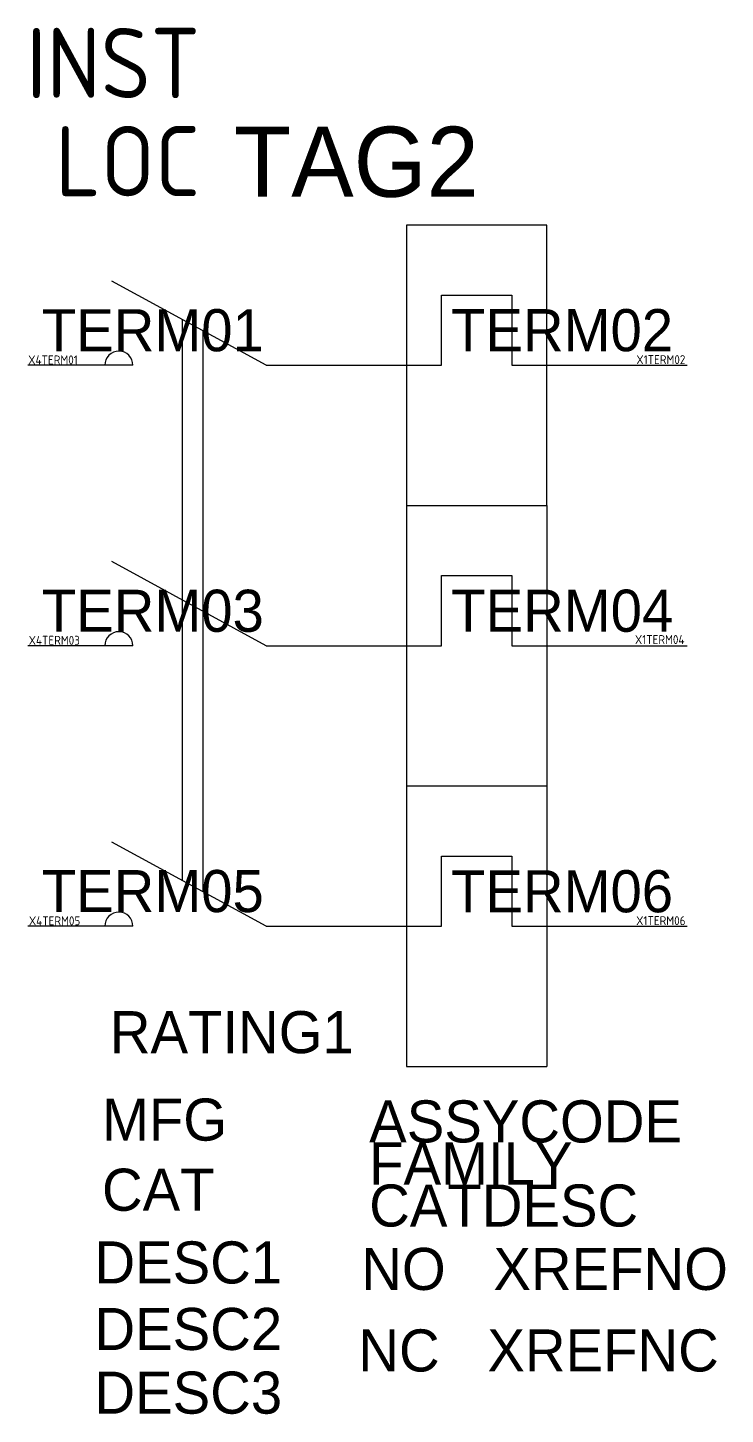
# Model space of a CAD drawing. Extents: x -30.5 to -5.6, y -17.4 to 32.
import ezdxf
from ezdxf.enums import TextEntityAlignment as Align

# ---------------------------------------------------------------- set-up
doc = ezdxf.new("R2010")
doc.units = 0
doc.header["$MEASUREMENT"] = 0
doc.styles.add('WD_IEC', font='isocp2.shx', dxfattribs={"width": 0.9, "height": 4})

msp = doc.modelspace()

# ---------------------------------------------------------------- linework, layer by layer
for p, q in [((-12.001, 25), (-17.001, 25)), ((-17.001, 25), (-17.001, 15)), ((-12.001, 15), (-12.001, 25)), ((-22.001, 20), (-27.501, 23)), ((-15.751, 20), (-15.751, 22.5)), ((-15.751, 22.5), (-13.251, 22.5)), ((-13.251, 22.5), (-13.251, 20)), ((-25.001, 21.636), (-25.001, 1.636)), ((-24.257, 21.231), (-24.257, 1.231)), ((-26.751, 20), (-30.5, 20)), ((-22.001, 20), (-15.751, 20)), ((-13.251, 20), (-12.001, 20)), ((-12.001, 20), (-7.001, 20)), ((-17.001, 15), (-12.001, 15)), ((-17.001, 15), (-17.001, 5)), ((-12.001, 15), (-12.001, 5)), ((-22.001, 10), (-27.501, 13)), ((-15.751, 10), (-15.751, 12.5)), ((-15.751, 12.5), (-13.251, 12.5)), ((-13.251, 12.5), (-13.251, 10)), ((-26.751, 10), (-30.5, 10)), ((-22.001, 10), (-15.751, 10)), ((-13.251, 10), (-12.001, 10)), ((-12.001, 10), (-7.001, 10)), ((-17.001, 5), (-12.001, 5)), ((-17.001, 5), (-17.001, -5)), ((-12.001, 5), (-12.001, -5)), ((-22.001, 0), (-27.501, 3)), ((-15.751, 0), (-15.751, 2.5)), ((-15.751, 2.5), (-13.251, 2.5)), ((-13.251, 2.5), (-13.251, 0)), ((-26.751, 0), (-30.5, 0)), ((-22.001, 0), (-15.751, 0)), ((-22.001, 0), (-22.001, 0)), ((-22.001, 0), (-22.001, 0)), ((-13.251, 0), (-12.001, 0)), ((-12.001, 0), (-12.001, 0)), ((-12.001, 0), (-12.001, 0)), ((-12.001, 0), (-7.001, 0)), ((-17, -5), (-12, -5))]:
    msp.add_line(p, q)
for centre in [(-27.251, 20), (-27.251, 10), (-27.251, 0)]:
    msp.add_arc(centre, 0.5, 0, 180)

# ---------------------------------------------------------------- texts
at = {"style": 'WD_IEC', "flags": 1}
for tag, height, p in [('INST', 2.5, (-24.355, 29.526)), ('LOC', 2.5, (-24.355, 26.026)), ('X1TERM02', 0.32, (-7.065, 20.04)), ('X1TERM04', 0.32, (-7.096, 10.058)), ('X1TERM06', 0.32, (-7.059, 0.036))]:
    msp.add_attdef(tag, text='', height=height, dxfattribs=at).set_placement(p, align=Align.RIGHT)
for tag, p, s, height in [('TAG2', (-23.155, 26.005), 'K', 2.5), ('TERM01', (-29.999, 20.499), '1', 1.5), ('TERM03', (-29.999, 10.496), '3', 1.5), ('TERM05', (-30.001, 0.501), '5', 1.5)]:
    msp.add_attdef(tag, p, s, height=height)
for tag, text, p in [('TERM02', '2', (-7.502, 20.501)), ('TERM04', '4', (-7.496, 10.498)), ('TERM06', '6', (-7.502, 0.495)), ('RATING1', '', (-18.88, -4.529))]:
    msp.add_attdef(tag, text=text, height=1.5).set_placement(p, align=Align.RIGHT)
for tag, p in [('X4TERM01', (-30.483, 20.03)), ('X4TERM03', (-30.467, 10.031)), ('X4TERM05', (-30.459, 0.03))]:
    msp.add_attdef(tag, p, '', height=0.32, dxfattribs=at)
at = {"flags": 1}
for tag, p, s in [('MFG', (-27.854, -7.647), ''), ('ASSYCODE', (-18.332, -7.711), ''), ('FAMILY', (-18.332, -9.211), 'MS_ACKO'), ('CAT', (-27.854, -10.147), ''), ('CATDESC', (-18.332, -10.711), ''), ('XREFNO', (-13.906, -12.971), ''), ('XREFNC', (-14.121, -15.878), '')]:
    msp.add_attdef(tag, p, s, height=1.5, dxfattribs=at)
for tag, text, p in [('DESC1', '', (-21.434, -12.74)), ('NO', 'NO', (-15.606, -12.971)), ('DESC2', '', (-21.434, -15.112)), ('NC', 'NC', (-15.821, -15.878)), ('DESC3', '', (-21.434, -17.382))]:
    msp.add_attdef(tag, text=text, height=1.5, dxfattribs=at).set_placement(p, align=Align.RIGHT)

doc.saveas('drawing.dxf')
